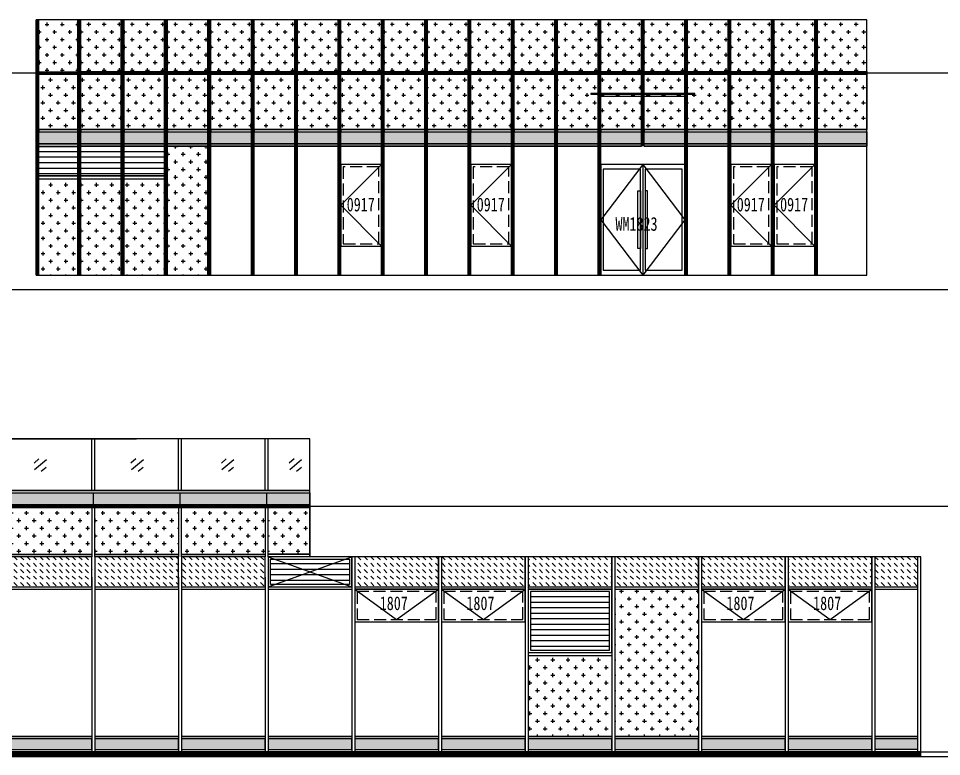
# Model space of a CAD drawing. Extents: x -483182 to 812890, y -390528 to -214858.
# Drawn here: x 388678 to 407848, y -364870 to -349540 of the extents above; entities that cross this region are included whole.
import ezdxf

# ---------------------------------------------------------------- set-up
doc = ezdxf.new("R2010")
doc.units = 0
doc.header["$LTSCALE"] = 1000
doc.header["$MEASUREMENT"] = 0
doc.linetypes.add('DASH', pattern=[0.35, 0.25, -0.1])
doc.layers.add('04-不打印_辅助线', color=165, linetype='Continuous', plot=False)
for name, color, linetype in [('05-填充_156', 156, 'Continuous'), ('05-填充_168', 168, 'Continuous'), ('05-填充_18', 18, 'Continuous'), ('A-C_幕墙龙骨', 133, 'Continuous'), ('A-C_窗', 140, 'Continuous'), ('A-E_栏杆', 232, 'Continuous'), ('D_玻璃', 152, 'Continuous'), ('D_铝板', 181, 'Continuous'), ('外墙百叶', 162, 'Continuous')]:
    doc.layers.add(name, color=color, linetype=linetype)
doc.styles.add('_TCH_AXIS', font='STXIHEI_0.TTF', dxfattribs={"width": 0.75})
doc.styles.get("Standard").update_dxf_attribs({"font": 'STXIHEI_0.TTF', "width": 0.75})
pattern_1 = [(0, (-377982.25, 364370.43), (158.75, 158.75), [79.375, -238.125]), (90, (-377942.56, 364330.74), (-158.75, 158.75), [79.375, -238.125])]
pattern_2 = [(0, (-377982.25, 364370.43), (0, 114.3), [])]
pattern_3 = [(0, (-389044, 354870.43), (158.75, 158.75), [79.375, -238.125]), (90, (-389004.31, 354830.74), (-158.75, 158.75), [79.375, -238.125])]
pattern_4 = [(0, (-387244, 354870.43), (158.75, 158.75), [79.375, -238.125]), (90, (-387204.31, 354830.74), (-158.75, 158.75), [79.375, -238.125])]
pattern_5 = [(0, (-389044, 354870.43), (0, 114.3), [])]

# ---------------------------------------------------------------- blocks, each defined once
blk = doc.blocks.new('*U324')
at = {"layer": '05-填充_168'}
h = blk.add_hatch(color=256, dxfattribs=at)
h.dxf.hatch_style = 1
h.paths.add_polyline_path([(0, 50), (893, 50), (893, 275), (0, 275)])
for points in [[(0, 325), (893, 325)], [(0, 275), (893, 275)], [(0, 50), (893, 50)], [(0, 0), (893, 0)]]:
    blk.add_lwpolyline(points)
blk.add_lwpolyline([(0, 50), (893, 50), (893, 275), (0, 275)], close=True)
blk = doc.blocks.new('*U462')
at = {"layer": '05-填充_156'}
h = blk.add_hatch(dxfattribs=at)
h.set_pattern_fill('DASH', color=256, scale=100, angle=315)
h.set_pattern_definition([(315, (16628, 318054.43), (134.703842, -3e-14), [95.25, -95.25])])
h.paths.add_polyline_path([(0, 50), (893, 50), (893, 675), (0, 675)])
blk.add_lwpolyline([(0, 50), (893, 50), (893, 675), (0, 675)], close=True)
for points in [[(0, 50), (893, 50)], [(0, 0), (893, 0)]]:
    blk.add_lwpolyline(points)
blk = doc.blocks.new('*U325')
at = {"layer": '05-填充_168'}
h = blk.add_hatch(color=256, dxfattribs=at)
h.dxf.hatch_style = 1
h.paths.add_polyline_path([(0, 50), (1360, 50), (1360, 275), (0, 275)])
for points in [[(0, 325), (1360, 325)], [(0, 275), (1360, 275)], [(0, 50), (1360, 50)], [(0, 0), (1360, 0)]]:
    blk.add_lwpolyline(points)
blk.add_lwpolyline([(0, 50), (1360, 50), (1360, 275), (0, 275)], close=True)
blk = doc.blocks.new('*U464')
at = {"layer": '05-填充_156'}
h = blk.add_hatch(dxfattribs=at)
h.set_pattern_fill('DASH', color=256, scale=100, angle=315)
h.set_pattern_definition([(315, (17475, 318054.43), (134.703842, -3e-14), [95.25, -95.25])])
h.paths.add_polyline_path([(0, 50), (1740, 50), (1740, 675), (0, 675)])
blk.add_lwpolyline([(0, 50), (1740, 50), (1740, 675), (0, 675)], close=True)
for points in [[(0, 50), (1740, 50)], [(0, 0), (1740, 0)]]:
    blk.add_lwpolyline(points)
blk = doc.blocks.new('*U323')
at = {"layer": 'A-C_窗'}
blk.add_blockref('*U464', (-870, -312.5), dxfattribs=at)
blk = doc.blocks.new('kdytu')
at = {"layer": '05-填充_168'}
h = blk.add_hatch(color=256, dxfattribs=at)
h.dxf.hatch_style = 1
h.paths.add_polyline_path([(0, 50), (1740, 50), (1740, 275), (0, 275)])
for points in [[(0, 325), (1740, 325)], [(0, 275), (1740, 275)], [(0, 50), (1740, 50)], [(0, 0), (1740, 0)]]:
    blk.add_lwpolyline(points)
blk.add_lwpolyline([(0, 50), (1740, 50), (1740, 275), (0, 275)], close=True)
blk = doc.blocks.new('*U321')
at = {"layer": 'A-C_窗'}
blk.add_blockref('kdytu', (-870, -162.5), dxfattribs=at)
blk = doc.blocks.new('*U463')
at = {"layer": '05-填充_156'}
h = blk.add_hatch(dxfattribs=at)
h.set_pattern_fill('DASH', color=256, scale=100, angle=315)
h.set_pattern_definition([(315, (16705, 318054.43), (134.703842, -3e-14), [95.25, -95.25])])
h.paths.add_polyline_path([(0, 50), (970, 50), (970, 675), (0, 675)])
blk.add_lwpolyline([(0, 50), (970, 50), (970, 675), (0, 675)], close=True)
for points in [[(0, 50), (970, 50)], [(0, 0), (970, 0)]]:
    blk.add_lwpolyline(points)
blk = doc.blocks.new('*U336')
at = {"layer": '05-填充_168'}
h = blk.add_hatch(color=256, dxfattribs=at)
h.dxf.hatch_style = 1
h.paths.add_polyline_path([(0, 300), (12700, 300), (12700, 50), (0, 50)])
for points in [[(0, 350), (12700, 350)], [(0, 300), (12700, 300)], [(0, 50), (12700, 50)], [(0, 0), (12700, 0)]]:
    blk.add_lwpolyline(points)
for points in [[(0, 300), (12700, 300), (12700, 350), (0, 350)], [(0, 300), (12700, 300), (12700, 50), (0, 50)], [(12700, 0), (0, 0), (0, 50), (12700, 50)]]:
    blk.add_lwpolyline(points, close=True)
blk = doc.blocks.new('*U432')
at = {"layer": '05-填充_156'}
h = blk.add_hatch(dxfattribs=at)
h.set_pattern_fill('CROSS', color=136, scale=100)
h.set_pattern_definition([(0, (-32017, 312654.43), (158.75, 158.75), [79.375, -238.125]), (90, (-31977.32, 312614.74), (-158.75, 158.75), [79.375, -238.125])])
h.paths.add_polyline_path([(0, 875), (970, 875), (970, -100), (0, -100)])
for points in [[(0, 875), (970, 875), (970, -100), (0, -100)], [(970, -150), (0, -150), (0, -100), (970, -100)]]:
    blk.add_lwpolyline(points, close=True)
blk = doc.blocks.new('*U431')
at = {"layer": '05-填充_156'}
h = blk.add_hatch(dxfattribs=at)
h.set_pattern_fill('CROSS', color=136, scale=100)
h.set_pattern_definition([(0, (-32117, 312654.43), (158.75, 158.75), [79.375, -238.125]), (90, (-32077.32, 312614.74), (-158.75, 158.75), [79.375, -238.125])])
h.paths.add_polyline_path([(0, 875), (870, 875), (870, -100), (0, -100)])
for points in [[(0, 875), (870, 875), (870, -100), (0, -100)], [(870, -150), (0, -150), (0, -100), (870, -100)]]:
    blk.add_lwpolyline(points, close=True)
blk = doc.blocks.new('*U328')
at = {"layer": 'A-C_窗'}
blk.add_line((0, 125), (0, -125), dxfattribs=at)
blk = doc.blocks.new('*U326')
at = {"layer": 'A-E_栏杆'}
for p, q in [((-30, -537.5), (-30, 537.5)), ((30, -537.5), (30, 537.5))]:
    blk.add_line(p, q, dxfattribs=at)
blk = doc.blocks.new('*U430')
at = {"layer": '05-填充_156'}
h = blk.add_hatch(dxfattribs=at)
h.set_pattern_fill('CROSS', color=136, scale=100)
h.set_pattern_definition([(0, (-31247, 312654.43), (158.75, 158.75), [79.375, -238.125]), (90, (-31207.32, 312614.74), (-158.75, 158.75), [79.375, -238.125])])
h.paths.add_polyline_path([(0, 875), (1740, 875), (1740, -100), (0, -100)])
for points in [[(0, 875), (1740, 875), (1740, -100), (0, -100)], [(1740, -150), (0, -150), (0, -100), (1740, -100)]]:
    blk.add_lwpolyline(points, close=True)
blk = doc.blocks.new('*U330')
at = {"layer": 'A-C_窗'}
blk.add_blockref('*U430', (-870, -438), dxfattribs=at)
blk = doc.blocks.new('jtrsytrs')
at = {"layer": 'A-E_栏杆'}
for points in [[(861, -416), (763, -507)], [(1020, -435), (773, -648)], [(1016, -596), (911, -679)]]:
    blk.add_lwpolyline(points, dxfattribs=at)
blk = doc.blocks.new('*U327')
at = {"layer": 'A-C_窗'}
blk.add_blockref('jtrsytrs', (-907, 533), dxfattribs=at)
blk = doc.blocks.new('A$C2E0A5E3B')
blk.add_lwpolyline([(-5, 0), (1735, 0), (1735, 675), (-5, 675)], close=True)
for points in [[(-5, 675), (865, 50)], [(865, 50), (1735, 675)]]:
    blk.add_lwpolyline(points)
at = {"linetype": 'DASH'}
blk.add_lwpolyline([(45, 50), (1685, 50), (1685, 625), (45, 625)], close=True, dxfattribs=at)
at = {"layer": '04-不打印_辅助线', "width": 0.75}
blk.add_text('1807', height=285.4, dxfattribs=at).set_placement((514, 242))
blk = doc.blocks.new('*U322')
at = {"layer": 'A-C_窗'}
blk.add_blockref('A$C2E0A5E3B', (-865, -337.5), dxfattribs=at)
blk = doc.blocks.new('hgfsjdj')
at = {"layer": '05-填充_156'}
h = blk.add_hatch(dxfattribs=at)
h.set_pattern_fill('CROSS', color=136, scale=100)
h.set_pattern_definition(pattern_1)
h.paths.add_polyline_path([(24820, 2975), (23080, 2975), (23080, -75), (24820, -75)])
h = blk.add_hatch(dxfattribs=at)
h.set_pattern_fill('CROSS', color=136, scale=100)
h.set_pattern_definition(pattern_1)
h.paths.add_polyline_path([(21280, 1600), (23020, 1600), (23020, -75), (21280, -75)])
at = {"layer": '外墙百叶'}
h = blk.add_hatch(dxfattribs=at)
h.set_pattern_fill('LINE', color=256, scale=120)
h.set_pattern_definition(pattern_2)
h.paths.add_polyline_path([(15930, 3075), (17570, 3075), (17570, 3600), (15930, 3600)])
h = blk.add_hatch(dxfattribs=at)
h.set_pattern_fill('LINE', color=256, scale=120)
h.set_pattern_definition(pattern_2)
h.paths.add_polyline_path([(21330, 1710), (22970, 1710), (22970, 2925), (21330, 2925)])
blk.add_lwpolyline([(15880, 3025), (17620, 3025)])
blk.add_lwpolyline([(21280, 1660), (23020, 1660), (23020, 2975), (21280, 2975)], close=True)
at = {"layer": '05-填充_18', "const_width": 100}
blk.add_lwpolyline([(29433, -450), (0, -450)], dxfattribs=at)
at = {"layer": 'A-C_窗'}
for p, q in [((5020, 3800), (5020, 4675)), ((5080, 3800), (5080, 4675)), ((17620, 3650), (17620, -400)), ((17680, 3650), (17680, -400)), ((19420, 3650), (19420, -400)), ((19480, 3650), (19480, -400)), ((21220, 3650), (21220, -400)), ((21280, 3650), (21280, -400)), ((23020, 3650), (23020, -400)), ((23080, 3650), (23080, -400)), ((24820, 3650), (24820, -400)), ((24880, 3650), (24880, -400)), ((26620, 3650), (26620, -400)), ((26680, 3650), (26680, -400)), ((28420, 3650), (28420, -400)), ((28480, 3650), (28480, -400)), ((29373, -400), (29373, 3650)), ((29433, -400), (29433, 3650)), ((5020, 3225), (5020, -400)), ((5080, 3225), (5080, -400)), ((6820, 3225), (6820, -400)), ((6880, 3225), (6880, -400)), ((8620, 3225), (8620, -400)), ((8680, 3225), (8680, -400)), ((10420, 3225), (10420, -400)), ((10480, 3225), (10480, -400)), ((12220, 3225), (12220, -400)), ((12280, 3225), (12280, -400)), ((14020, 3225), (14020, -400)), ((14080, 3225), (14080, -400)), ((15820, 3225), (15820, -400)), ((15880, 3225), (15880, -400)), ((0, -400), (0, 2975)), ((60, -400), (60, 2975)), ((1420, -400), (1420, 2975)), ((1480, -400), (1480, 2975)), ((3220, -400), (3220, 2975)), ((3280, -400), (3280, 2975)), ((21280, 1660), (23020, 1660)), ((21280, 1600), (23020, 1600))]:
    blk.add_line(p, q, dxfattribs=at)
for points in [[(4050, 6100), (4050, 2975), (0, 2975), (0, -500), (29433, -500), (29433, 3650), (16750, 3650), (16750, 6100)], [(15880, 3025), (17620, 3025), (17620, 3650), (15880, 3650)], [(0, -500), (29433, -500), (29433, -400), (0, -400)]]:
    blk.add_lwpolyline(points, close=True, dxfattribs=at)
blk.add_lwpolyline([(15880, 2975), (17620, 2975)], dxfattribs=at)
at = {"layer": 'A-E_栏杆'}
blk.add_line((4050, 6100), (13150, 6100), dxfattribs=at)
at = {"layer": '外墙百叶'}
for p, q in [((15880, 3025), (17620, 3650)), ((15880, 3650), (17620, 3025))]:
    blk.add_line(p, q, dxfattribs=at)
for points in [[(15930, 3600), (17570, 3600), (17570, 3075), (15930, 3075)], [(21330, 1710), (22970, 1710), (22970, 2925), (21330, 2925)]]:
    blk.add_lwpolyline(points, close=True, dxfattribs=at)
at = {"layer": 'A-C_窗'}
for name, p in [('*U336', (4050, 4675)), ('*U432', (4050, 3800)), ('*U431', (15880, 3800)), ('*U463', (4050, 2975)), ('*U462', (28480, 2975)), ('*U325', (60, -400)), ('*U324', (28480, -400))]:
    blk.add_blockref(name, p, dxfattribs=at)
at = {"layer": 'A-C_窗', "color": 0, "linetype": 'ByBlock', "lineweight": -2, "transparency": 16777216}
for name, p in [('*U328', (5050, 4850)), ('*U328', (6850, 4850)), ('*U328', (8650, 4850)), ('*U328', (10450, 4850)), ('*U328', (12250, 4850)), ('*U328', (14050, 4850)), ('*U328', (15850, 4850)), ('*U330', (5950, 4237)), ('*U330', (7750, 4237)), ('*U330', (9550, 4237)), ('*U330', (11350, 4237)), ('*U330', (13150, 4237)), ('*U330', (14950, 4237)), ('*U323', (5950, 3287)), ('*U323', (7750, 3287)), ('*U323', (9550, 3287)), ('*U323', (11350, 3287)), ('*U323', (13150, 3287)), ('*U323', (14950, 3287)), ('*U323', (18550, 3287)), ('*U323', (20350, 3287)), ('*U323', (22150, 3287)), ('*U323', (23950, 3287)), ('*U323', (25750, 3287)), ('*U323', (27550, 3287)), ('*U322', (18550, 2637)), ('*U322', (20350, 2637)), ('*U322', (25750, 2637)), ('*U322', (27550, 2637)), ('*U321', (2350, -238)), ('*U321', (4150, -238)), ('*U321', (5950, -238)), ('*U321', (7750, -238)), ('*U321', (9550, -238)), ('*U321', (11350, -238)), ('*U321', (13150, -238)), ('*U321', (14950, -238)), ('*U321', (16750, -238)), ('*U321', (18550, -238)), ('*U321', (20350, -238)), ('*U321', (22150, -238)), ('*U321', (23950, -238)), ('*U321', (25750, -238)), ('*U321', (27550, -238))]:
    blk.add_blockref(name, p, dxfattribs=at)
at = {"layer": 'A-E_栏杆', "color": 0, "linetype": 'ByBlock', "lineweight": -2, "transparency": 16777216}
for name, p in [('*U326', (5050, 5562)), ('*U326', (6850, 5562)), ('*U326', (8650, 5562)), ('*U326', (10450, 5562)), ('*U326', (12250, 5562)), ('*U326', (14050, 5562)), ('*U326', (15850, 5562)), ('*U327', (4364, 5567)), ('*U327', (6064, 5567)), ('*U327', (7764, 5567)), ('*U327', (9464, 5567)), ('*U327', (11164, 5567)), ('*U327', (13176, 5567)), ('*U327', (15054, 5567)), ('*U327', (16464, 5567))]:
    blk.add_blockref(name, p, dxfattribs=at)
blk = doc.blocks.new('*U337')
at = {"layer": '05-填充_156'}
h = blk.add_hatch(dxfattribs=at)
h.set_pattern_fill('CROSS', color=136, scale=100)
h.set_pattern_definition([(0, (-32177, 313554.43), (158.75, 158.75), [79.375, -238.125]), (90, (-32137.32, 313514.74), (-158.75, 158.75), [79.375, -238.125])])
h.paths.add_polyline_path([(0, 1500), (810, 1500), (810, 350), (0, 350)])
at = {"layer": '05-填充_168'}
h = blk.add_hatch(color=256, dxfattribs=at)
h.dxf.hatch_style = 1
h.paths.add_polyline_path([(0, 300), (810, 300), (810, 50), (0, 50)])
for points in [[(0, 1550), (810, 1550)], [(0, 1500), (810, 1500)], [(0, 350), (810, 350)], [(0, 300), (810, 300)], [(0, 50), (810, 50)], [(0, 0), (810, 0)]]:
    blk.add_lwpolyline(points)
for points in [[(810, 1500), (0, 1500), (0, 1550), (810, 1550)], [(0, 1500), (810, 1500), (810, 350), (0, 350)], [(0, 300), (810, 300), (810, 350), (0, 350)], [(0, 300), (810, 300), (810, 50), (0, 50)], [(810, 0), (0, 0), (0, 50), (810, 50)]]:
    blk.add_lwpolyline(points, close=True)
blk = doc.blocks.new('*U338')
at = {"layer": '05-填充_156'}
h = blk.add_hatch(dxfattribs=at)
h.set_pattern_fill('CROSS', color=136, scale=100)
h.set_pattern_definition([(0, (-31962, 313554.43), (158.75, 158.75), [79.375, -238.125]), (90, (-31922.32, 313514.74), (-158.75, 158.75), [79.375, -238.125])])
h.paths.add_polyline_path([(0, 1500), (1025, 1500), (1025, 350), (0, 350)])
at = {"layer": '05-填充_168'}
h = blk.add_hatch(color=256, dxfattribs=at)
h.dxf.hatch_style = 1
h.paths.add_polyline_path([(0, 300), (1025, 300), (1025, 50), (0, 50)])
for points in [[(0, 1550), (1025, 1550)], [(0, 1500), (1025, 1500)], [(0, 350), (1025, 350)], [(0, 300), (1025, 300)], [(0, 50), (1025, 50)], [(0, 0), (1025, 0)]]:
    blk.add_lwpolyline(points)
for points in [[(1025, 1500), (0, 1500), (0, 1550), (1025, 1550)], [(0, 1500), (1025, 1500), (1025, 350), (0, 350)], [(0, 300), (1025, 300), (1025, 350), (0, 350)], [(0, 300), (1025, 300), (1025, 50), (0, 50)], [(1025, 0), (0, 0), (0, 50), (1025, 50)]]:
    blk.add_lwpolyline(points, close=True)
blk = doc.blocks.new('*U722')
blk.add_lwpolyline([(0, 0), (840, 0), (840, 1700), (0, 1700)], close=True)
blk.add_lwpolyline([(840, 1700), (0, 850), (840, 0)])
at = {"linetype": 'DASH'}
blk.add_lwpolyline([(50, 50), (790, 50), (790, 1650), (50, 1650)], close=True, dxfattribs=at)
at = {"layer": '04-不打印_辅助线', "width": 0.75}
blk.add_text('0917', height=285.4, dxfattribs=at).set_placement((121, 723))
blk = doc.blocks.new('*U31')
at = {"layer": '05-填充_156'}
h = blk.add_hatch(dxfattribs=at)
h.set_pattern_fill('CROSS', color=136, scale=100)
h.set_pattern_definition([(0, (-32147, 313554.43), (158.75, 158.75), [79.375, -238.125]), (90, (-32107.32, 313514.74), (-158.75, 158.75), [79.375, -238.125])])
h.paths.add_polyline_path([(0, 1500), (840, 1500), (840, 350), (0, 350)])
at = {"layer": '05-填充_168'}
h = blk.add_hatch(color=256, dxfattribs=at)
h.dxf.hatch_style = 1
h.paths.add_polyline_path([(0, 300), (840, 300), (840, 50), (0, 50)])
for points in [[(0, 1550), (840, 1550)], [(0, 1500), (840, 1500)], [(0, 350), (840, 350)], [(0, 300), (840, 300)], [(0, 50), (840, 50)], [(0, 0), (840, 0)]]:
    blk.add_lwpolyline(points)
for points in [[(840, 1500), (0, 1500), (0, 1550), (840, 1550)], [(0, 1500), (840, 1500), (840, 350), (0, 350)], [(0, 300), (840, 300), (840, 350), (0, 350)], [(0, 300), (840, 300), (840, 50), (0, 50)], [(840, 0), (0, 0), (0, 50), (840, 50)]]:
    blk.add_lwpolyline(points, close=True)
blk = doc.blocks.new('yp001')
at = {"layer": 'D_玻璃'}
for p, q in [((401824, -351096), (399664, -351096)), ((399664, -351096), (399664, -351113)), ((399664, -351113), (401824, -351113)), ((401824, -351113), (401824, -351096))]:
    blk.add_line(p, q, dxfattribs=at)
at = {"layer": 'D_铝板'}
for p, q in [((399874, -351113), (399814, -351113)), ((399814, -351113), (399814, -351263)), ((399871, -351116), (399817, -351116)), ((399817, -351116), (399817, -351260)), ((399871, -351260), (399871, -351116)), ((399874, -351263), (399874, -351113)), ((401614, -351163), (399874, -351163)), ((401674, -351113), (401614, -351113)), ((401614, -351113), (401614, -351263)), ((401671, -351116), (401617, -351116)), ((401617, -351116), (401617, -351260)), ((401671, -351260), (401671, -351116)), ((401674, -351263), (401674, -351113)), ((399814, -351263), (399874, -351263)), ((399817, -351260), (399871, -351260)), ((401614, -351263), (401674, -351263)), ((401617, -351260), (401671, -351260))]:
    blk.add_line(p, q, dxfattribs=at)
blk = doc.blocks.new('jhdgjuyt')
at = {"layer": '05-填充_156'}
h = blk.add_hatch(dxfattribs=at)
h.set_pattern_fill('CROSS', color=136, scale=100)
h.set_pattern_definition([(0, (-389914, 354869.74), (158.75, 158.75), [79.375, -238.125]), (90, (-389874.31, 354830.05), (-158.75, 158.75), [79.375, -238.125])])
h.paths.add_polyline_path([(870, 5299), (60, 5299), (60, 4225), (870, 4225)])
h = blk.add_hatch(dxfattribs=at)
h.set_pattern_fill('CROSS', color=136, scale=100)
h.set_pattern_definition(pattern_3)
h.paths.add_polyline_path([(1770, 5300), (930, 5300), (930, 4226), (1770, 4226)])
h = blk.add_hatch(dxfattribs=at)
h.set_pattern_fill('CROSS', color=136, scale=100)
h.set_pattern_definition([(0, (-388144, 354870.43), (158.75, 158.75), [79.375, -238.125]), (90, (-388104.31, 354830.74), (-158.75, 158.75), [79.375, -238.125])])
h.paths.add_polyline_path([(2670, 5300), (1830, 5300), (1830, 4226), (2670, 4226)])
h = blk.add_hatch(dxfattribs=at)
h.set_pattern_fill('CROSS', color=136, scale=100)
h.set_pattern_definition(pattern_4)
h.paths.add_polyline_path([(3570, 5300), (2730, 5300), (2730, 4226), (3570, 4226)])
h = blk.add_hatch(dxfattribs=at)
h.set_pattern_fill('CROSS', color=136, scale=100)
h.set_pattern_definition([(0, (-386344, 354870.43), (158.75, 158.75), [79.375, -238.125]), (90, (-386304.31, 354830.74), (-158.75, 158.75), [79.375, -238.125])])
h.paths.add_polyline_path([(4470, 5300), (3630, 5300), (3630, 4226), (4470, 4226)])
h = blk.add_hatch(dxfattribs=at)
h.set_pattern_fill('CROSS', color=136, scale=100)
h.set_pattern_definition([(0, (-385444, 354870.43), (158.75, 158.75), [79.375, -238.125]), (90, (-385404.31, 354830.74), (-158.75, 158.75), [79.375, -238.125])])
h.paths.add_polyline_path([(5370, 5300), (4530, 5300), (4530, 4226), (5370, 4226)])
h = blk.add_hatch(dxfattribs=at)
h.set_pattern_fill('CROSS', color=136, scale=100)
h.set_pattern_definition([(0, (-384544, 354870.43), (158.75, 158.75), [79.375, -238.125]), (90, (-384504.31, 354830.74), (-158.75, 158.75), [79.375, -238.125])])
h.paths.add_polyline_path([(6270, 5300), (5430, 5300), (5430, 4226), (6270, 4226)])
h = blk.add_hatch(dxfattribs=at)
h.set_pattern_fill('CROSS', color=136, scale=100)
h.set_pattern_definition([(0, (-383644, 354870.43), (158.75, 158.75), [79.375, -238.125]), (90, (-383604.31, 354830.74), (-158.75, 158.75), [79.375, -238.125])])
h.paths.add_polyline_path([(7170, 5300), (6330, 5300), (6330, 4226), (7170, 4226)])
h = blk.add_hatch(dxfattribs=at)
h.set_pattern_fill('CROSS', color=136, scale=100)
h.set_pattern_definition([(0, (-382744, 354870.43), (158.75, 158.75), [79.375, -238.125]), (90, (-382704.31, 354830.74), (-158.75, 158.75), [79.375, -238.125])])
h.paths.add_polyline_path([(8070, 5300), (7230, 5300), (7230, 4226), (8070, 4226)])
h = blk.add_hatch(dxfattribs=at)
h.set_pattern_fill('CROSS', color=136, scale=100)
h.set_pattern_definition([(0, (-381844, 354870.43), (158.75, 158.75), [79.375, -238.125]), (90, (-381804.31, 354830.74), (-158.75, 158.75), [79.375, -238.125])])
h.paths.add_polyline_path([(8970, 5300), (8130, 5300), (8130, 4226), (8970, 4226)])
h = blk.add_hatch(dxfattribs=at)
h.set_pattern_fill('CROSS', color=136, scale=100)
h.set_pattern_definition([(0, (-380944, 354870.43), (158.75, 158.75), [79.375, -238.125]), (90, (-380904.31, 354830.74), (-158.75, 158.75), [79.375, -238.125])])
h.paths.add_polyline_path([(9870, 5300), (9030, 5300), (9030, 4226), (9870, 4226)])
h = blk.add_hatch(dxfattribs=at)
h.set_pattern_fill('CROSS', color=136, scale=100)
h.set_pattern_definition([(0, (-380044, 354870.43), (158.75, 158.75), [79.375, -238.125]), (90, (-380004.31, 354830.74), (-158.75, 158.75), [79.375, -238.125])])
h.paths.add_polyline_path([(10770, 5300), (9930, 5300), (9930, 4226), (10770, 4226)])
h = blk.add_hatch(dxfattribs=at)
h.set_pattern_fill('CROSS', color=136, scale=100)
h.set_pattern_definition([(0, (-379144, 354870.43), (158.75, 158.75), [79.375, -238.125]), (90, (-379104.31, 354830.74), (-158.75, 158.75), [79.375, -238.125])])
h.paths.add_polyline_path([(11670, 5300), (10830, 5300), (10830, 4226), (11670, 4226)])
h = blk.add_hatch(dxfattribs=at)
h.set_pattern_fill('CROSS', color=136, scale=100)
h.set_pattern_definition([(0, (-378244, 354870.43), (158.75, 158.75), [79.375, -238.125]), (90, (-378204.31, 354830.74), (-158.75, 158.75), [79.375, -238.125])])
h.paths.add_polyline_path([(12570, 5300), (11730, 5300), (11730, 4226), (12570, 4226)])
h = blk.add_hatch(dxfattribs=at)
h.set_pattern_fill('CROSS', color=136, scale=100)
h.set_pattern_definition([(0, (-377344, 354870.43), (158.75, 158.75), [79.375, -238.125]), (90, (-377304.31, 354830.74), (-158.75, 158.75), [79.375, -238.125])])
h.paths.add_polyline_path([(13470, 5300), (12630, 5300), (12630, 4226), (13470, 4226)])
h = blk.add_hatch(dxfattribs=at)
h.set_pattern_fill('CROSS', color=136, scale=100)
h.set_pattern_definition([(0, (-376444, 354870.43), (158.75, 158.75), [79.375, -238.125]), (90, (-376404.31, 354830.74), (-158.75, 158.75), [79.375, -238.125])])
h.paths.add_polyline_path([(14370, 5300), (13530, 5300), (13530, 4226), (14370, 4226)])
h = blk.add_hatch(dxfattribs=at)
h.set_pattern_fill('CROSS', color=136, scale=100)
h.set_pattern_definition([(0, (-375544, 354870.43), (158.75, 158.75), [79.375, -238.125]), (90, (-375504.31, 354830.74), (-158.75, 158.75), [79.375, -238.125])])
h.paths.add_polyline_path([(15270, 5300), (14430, 5300), (14430, 4226), (15270, 4226)])
h = blk.add_hatch(dxfattribs=at)
h.set_pattern_fill('CROSS', color=136, scale=100)
h.set_pattern_definition([(0, (-374644, 354870.43), (158.75, 158.75), [79.375, -238.125]), (90, (-374604.31, 354830.74), (-158.75, 158.75), [79.375, -238.125])])
h.paths.add_polyline_path([(16170, 5300), (15330, 5300), (15330, 4226), (16170, 4226)])
h = blk.add_hatch(dxfattribs=at)
h.set_pattern_fill('CROSS', color=136, scale=100)
h.set_pattern_definition([(0, (-373744, 354870.77), (158.75, 158.75), [79.375, -238.125]), (90, (-373704.31, 354831.09), (-158.75, 158.75), [79.375, -238.125])])
h.paths.add_polyline_path([(17255, 5300), (16230, 5300), (16230, 4226), (17255, 4226)])
h = blk.add_hatch(dxfattribs=at)
h.set_pattern_fill('CROSS', color=136, scale=100)
h.set_pattern_definition(pattern_4)
h.paths.add_polyline_path([(2730, 0), (3570, 0), (3570, 2676), (2730, 2676)])
h = blk.add_hatch(dxfattribs=at)
h.set_pattern_fill('CROSS', color=136, scale=100)
h.set_pattern_definition(pattern_3)
h.paths.add_polyline_path([(1830, 0), (2670, 0), (2670, 2000), (1830, 2000)])
h.paths.add_polyline_path([(930, 0), (1770, 0), (1770, 2000), (930, 2000)])
h.paths.add_polyline_path([(60, 0), (870, 0), (870, 2000), (60, 2000)])
at = {"layer": '外墙百叶'}
h = blk.add_hatch(dxfattribs=at)
h.set_pattern_fill('LINE', color=256, scale=120)
h.set_pattern_definition(pattern_5)
h.paths.add_polyline_path([(60, 2674), (870, 2674), (870, 2059), (60, 2059)])
h = blk.add_hatch(dxfattribs=at)
h.set_pattern_fill('LINE', color=256, scale=120)
h.set_pattern_definition(pattern_5)
h.paths.add_polyline_path([(930, 2675), (1770, 2675), (1770, 2060), (930, 2060)])
h = blk.add_hatch(dxfattribs=at)
h.set_pattern_fill('LINE', color=256, scale=120)
h.set_pattern_definition(pattern_5)
h.paths.add_polyline_path([(1830, 2675), (2670, 2675), (2670, 2060), (1830, 2060)])
for points in [[(11730, 0), (13470, 0), (13470, 2300), (11730, 2300)], [(12550, 100), (12550, 2200), (11780, 2200), (11780, 100)], [(12650, 100), (13420, 100), (13420, 2200), (12650, 2200)], [(12550, 550), (12500, 550), (12500, 1750), (12550, 1750)], [(12650, 550), (12700, 550), (12700, 1750), (12650, 1750)]]:
    blk.add_lwpolyline(points, close=True)
for points in [[(12600, 2300), (11730, 1150), (12600, 0)], [(12600, 2300), (12600, 0)], [(12600, 2300), (13470, 1150), (12600, 0)]]:
    blk.add_lwpolyline(points)
at = {"layer": '05-填充_18', "const_width": 60}
for points in [[(30, 0), (30, 5300)], [(900, 0), (900, 5300)], [(1800, 0), (1800, 5300)], [(2700, 0), (2700, 5300)], [(3600, 0), (3600, 5300)], [(4500, 0), (4500, 5300)], [(5400, 0), (5400, 5300)], [(6300, 0), (6300, 5300)], [(7200, 0), (7200, 5300)], [(8100, 0), (8100, 5300)], [(9000, 0), (9000, 5300)], [(9900, 0), (9900, 5300)], [(10800, 0), (10800, 5300)], [(11700, 0), (11700, 5300)], [(12600, 2675), (12600, 5300)], [(13500, 0), (13500, 5300)], [(14400, 0), (14400, 5300)], [(15300, 0), (15300, 5300)], [(16200, 0), (16200, 5300)]]:
    blk.add_lwpolyline(points, dxfattribs=at)
at = {"layer": 'A-C_幕墙龙骨'}
for points in [[(0, 0), (0, 5300)], [(60, 0), (60, 5300)], [(870, 0), (870, 5300)], [(930, 0), (930, 5300)], [(1770, 0), (1770, 5300)], [(1830, 0), (1830, 5300)], [(2670, 0), (2670, 5300)], [(2730, 0), (2730, 5300)], [(3570, 0), (3570, 5300)], [(3630, 0), (3630, 5300)], [(4470, 0), (4470, 5300)], [(4530, 0), (4530, 5300)], [(5370, 0), (5370, 5300)], [(5430, 0), (5430, 5300)], [(6270, 0), (6270, 5300)], [(6330, 0), (6330, 5300)], [(7170, 0), (7170, 5300)], [(7230, 0), (7230, 5300)], [(8070, 0), (8070, 5300)], [(8130, 0), (8130, 5300)], [(8970, 0), (8970, 5300)], [(9030, 0), (9030, 5300)], [(9870, 0), (9870, 5300)], [(9930, 0), (9930, 5300)], [(10770, 0), (10770, 5300)], [(10830, 0), (10830, 5300)], [(11670, 0), (11670, 5300)], [(11730, 0), (11730, 5300)], [(12570, 2675), (12570, 5300)], [(12630, 2675), (12630, 5300)], [(13470, 0), (13470, 5300)], [(13530, 0), (13530, 5300)], [(14370, 0), (14370, 5300)], [(14430, 0), (14430, 5300)], [(15270, 0), (15270, 5300)], [(15330, 0), (15330, 5300)], [(16170, 0), (16170, 5300)], [(16230, 0), (16230, 5300)]]:
    blk.add_lwpolyline(points, dxfattribs=at)
at = {"layer": 'A-C_窗'}
for p, q in [((60, 2060), (870, 2060)), ((60, 2000), (870, 2000)), ((930, 2060), (1770, 2060)), ((930, 2000), (1770, 2000)), ((1830, 2060), (2670, 2060)), ((1830, 2000), (2670, 2000))]:
    blk.add_line(p, q, dxfattribs=at)
for points in [[(17255, 0), (17255, 5300), (0, 5300), (0, 0), (17255, 0)], [(870, 0), (930, 0)], [(1770, 0), (1830, 0)], [(2670, 0), (2730, 0)], [(3570, 0), (3630, 0)], [(4470, 0), (4530, 0)], [(5370, 0), (5430, 0)], [(6270, 0), (6330, 0)], [(7170, 0), (7230, 0)], [(8070, 0), (8130, 0)], [(8970, 0), (9030, 0)], [(9870, 0), (9930, 0)], [(10770, 0), (10830, 0)], [(12570, 0), (12630, 0)], [(13470, 0), (13530, 0)], [(14370, 0), (14430, 0)], [(15270, 0), (15330, 0)], [(16170, 0), (16230, 0)]]:
    blk.add_lwpolyline(points, dxfattribs=at)
at = {"layer": '外墙百叶'}
for points in [[(60, 2674), (870, 2674), (870, 2059), (60, 2059)], [(930, 2675), (1770, 2675), (1770, 2060), (930, 2060)], [(1830, 2675), (2670, 2675), (2670, 2060), (1830, 2060)]]:
    blk.add_lwpolyline(points, close=True, dxfattribs=at)
blk.add_blockref('yp001', (-388144, 354870))
at = {"layer": 'A-C_窗'}
for name, p in [('*U337', (60, 2674)), ('*U31', (930, 2675)), ('*U31', (1830, 2675)), ('*U31', (2730, 2675)), ('*U31', (3630, 2675)), ('*U31', (4530, 2675)), ('*U31', (5430, 2675)), ('*U31', (6330, 2675)), ('*U31', (7230, 2675)), ('*U31', (8130, 2675)), ('*U31', (9030, 2675)), ('*U31', (9930, 2675)), ('*U31', (10830, 2675)), ('*U31', (11730, 2675)), ('*U31', (12630, 2675)), ('*U31', (13530, 2675)), ('*U31', (14430, 2675)), ('*U31', (15330, 2675)), ('*U338', (16230, 2675)), ('*U722', (6330, 600)), ('*U722', (9030, 600)), ('*U722', (14430, 600)), ('*U722', (15330, 600))]:
    blk.add_blockref(name, p, dxfattribs=at)
at = {"layer": '04-不打印_辅助线', "style": '_TCH_AXIS', "width": 0.75}
blk.add_text('WM1823', height=285.4, dxfattribs=at).set_placement((12032, 920))

msp = doc.modelspace()

# ---------------------------------------------------------------- linework, layer by layer
at = {"layer": '04-不打印_辅助线'}
for points in [[(-29082.7, -350670.4), (480719.6, -350670.4)], [(-29082.7, -355170.4), (480719.6, -355170.4)], [(-29082.7, -359670.4), (480719.6, -359670.4)], [(-29082.7, -364770.4), (480719.6, -364770.4)], [(-29082.7, -364870.4), (480719.6, -364870.4)]]:
    msp.add_lwpolyline(points, dxfattribs=at)

# ---------------------------------------------------------------- block references
at = {"layer": 'A-C_窗'}
for name, p in [('jhdgjuyt', (389044, -354870.4)), ('hgfsjdj', (377982.2, -364370.4))]:
    msp.add_blockref(name, p, dxfattribs=at)

doc.saveas('drawing.dxf')
